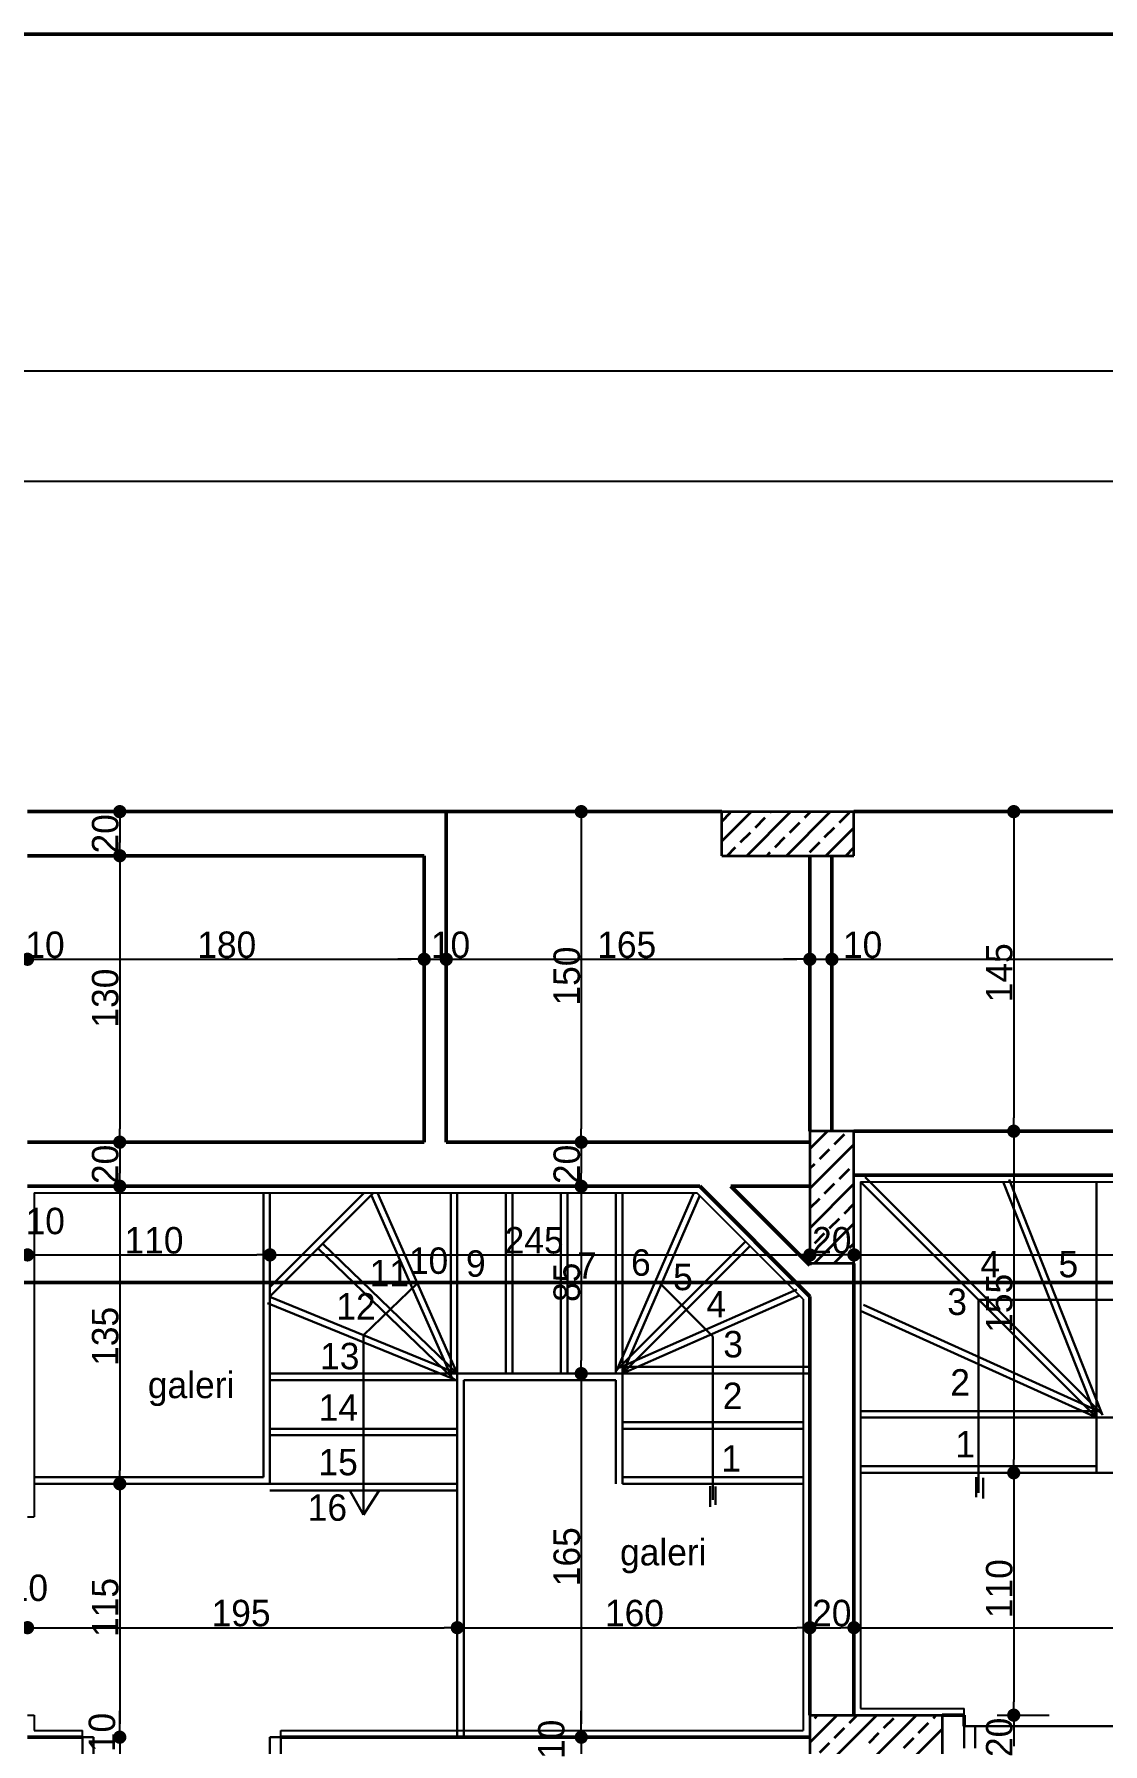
# Model space of a CAD drawing. Header units: millimetres. Extents: x 9537.41 to 9541.95, y -1431.78 to -1431.38.
# Drawn here: x 9539.5302 to 9539.6272, y -1431.5313 to -1431.3761 of the extents above; entities that cross this region are included whole.
import ezdxf

# ---------------------------------------------------------------- set-up
doc = ezdxf.new("R2010")
doc.units = ezdxf.units.MM
doc.linetypes.add('ACAD_ISO03W100', pattern=[30, 12, -18])
doc.linetypes.add('ACAD_ISO04W100', pattern=[30, 24, -3, 0, -3])
for name, color, linetype, lineweight in [('duvar', 214, 'Continuous', 50), ('kapı-pencere', 140, 'Continuous', 30), ('kesit', 3, 'Continuous', 50), ('kolon', 6, 'Continuous', 35), ('merdiven', 162, 'Continuous', 30), ('sıva', 203, 'Continuous', 25), ('yazı', 161, 'Continuous', 35), ('ölçü', 4, 'Continuous', 25)]:
    doc.layers.add(name, color=color, linetype=linetype, lineweight=lineweight)

msp = doc.modelspace()

# ---------------------------------------------------------------- linework, layer by layer
at = {"color": 0, "linetype": 'ByBlock', "lineweight": -2}
for p, q in [((9539.53796, -1431.44729), (9539.53796, -1431.44789)), ((9539.57984, -1431.44729), (9539.57984, -1431.44789)), ((9539.61909, -1431.44729), (9539.61909, -1431.44789)), ((9539.53796, -1431.45009), (9539.53796, -1431.44949)), ((9539.53796, -1431.45129), (9539.53796, -1431.45189)), ((9539.53019, -1431.46009), (9539.53079, -1431.46009)), ((9539.53019, -1431.46009), (9539.53079, -1431.46009)), ((9539.56499, -1431.46009), (9539.56439, -1431.46009)), ((9539.56499, -1431.46009), (9539.56439, -1431.46009)), ((9539.56819, -1431.46009), (9539.56879, -1431.46009)), ((9539.56819, -1431.46009), (9539.56879, -1431.46009)), ((9539.59999, -1431.46009), (9539.59939, -1431.46009)), ((9539.59999, -1431.46009), (9539.59939, -1431.46009)), ((9539.60319, -1431.46009), (9539.60379, -1431.46009)), ((9539.60319, -1431.46009), (9539.60379, -1431.46009)), ((9539.53796, -1431.47609), (9539.53796, -1431.47549)), ((9539.57984, -1431.47609), (9539.57984, -1431.47549)), ((9539.61909, -1431.47509), (9539.61909, -1431.47449)), ((9539.61909, -1431.47629), (9539.61909, -1431.47689)), ((9539.53796, -1431.47729), (9539.53796, -1431.47789)), ((9539.57984, -1431.47729), (9539.57984, -1431.47789)), ((9539.53796, -1431.48009), (9539.53796, -1431.47949)), ((9539.57984, -1431.48009), (9539.57984, -1431.47949)), ((9539.53796, -1431.48129), (9539.53796, -1431.48189)), ((9539.57984, -1431.48129), (9539.57984, -1431.48189)), ((9539.53019, -1431.48692), (9539.53079, -1431.48692)), ((9539.53019, -1431.48692), (9539.53079, -1431.48692)), ((9539.55099, -1431.48692), (9539.55039, -1431.48692)), ((9539.55219, -1431.48692), (9539.55279, -1431.48692)), ((9539.59999, -1431.48692), (9539.59939, -1431.48692)), ((9539.60119, -1431.48692), (9539.60179, -1431.48692)), ((9539.60399, -1431.48692), (9539.60339, -1431.48692)), ((9539.60519, -1431.48692), (9539.60579, -1431.48692)), ((9539.57984, -1431.49709), (9539.57984, -1431.49649)), ((9539.57984, -1431.49829), (9539.57984, -1431.49889)), ((9539.53796, -1431.50709), (9539.53796, -1431.50649)), ((9539.61909, -1431.50609), (9539.61909, -1431.50549)), ((9539.61909, -1431.50729), (9539.61909, -1431.50789)), ((9539.53796, -1431.50829), (9539.53796, -1431.50889)), ((9539.53019, -1431.52075), (9539.53079, -1431.52075)), ((9539.53019, -1431.52075), (9539.53079, -1431.52075)), ((9539.56799, -1431.52075), (9539.56739, -1431.52075)), ((9539.56919, -1431.52075), (9539.56979, -1431.52075)), ((9539.59999, -1431.52075), (9539.59939, -1431.52075)), ((9539.60119, -1431.52075), (9539.60179, -1431.52075)), ((9539.60399, -1431.52075), (9539.60339, -1431.52075)), ((9539.60519, -1431.52075), (9539.60579, -1431.52075)), ((9539.61909, -1431.52809), (9539.61909, -1431.52749)), ((9539.53796, -1431.53009), (9539.53796, -1431.52949)), ((9539.53796, -1431.53009), (9539.53796, -1431.52949)), ((9539.57984, -1431.53009), (9539.57984, -1431.52949)), ((9539.57984, -1431.53009), (9539.57984, -1431.52949)), ((9539.61909, -1431.52929), (9539.61909, -1431.52989))]:
    msp.add_line(p, q, dxfattribs=at)
at = {"color": 0, "linetype": 'ByBlock', "const_width": 0.0006}
for points in [[(9539.53796, -1431.44699, 1), (9539.53796, -1431.44639, 1)], [(9539.57984, -1431.44699, 1), (9539.57984, -1431.44639, 1)], [(9539.61909, -1431.44699, 1), (9539.61909, -1431.44639, 1)], [(9539.53796, -1431.45039, 1), (9539.53796, -1431.45099, 1)], [(9539.53796, -1431.45099, 1), (9539.53796, -1431.45039, 1)], [(9539.52989, -1431.46009, 1), (9539.52929, -1431.46009, 1)], [(9539.52989, -1431.46009, 1), (9539.52929, -1431.46009, 1)], [(9539.56529, -1431.46009, 1), (9539.56589, -1431.46009, 1)], [(9539.56529, -1431.46009, 1), (9539.56589, -1431.46009, 1)], [(9539.56789, -1431.46009, 1), (9539.56729, -1431.46009, 1)], [(9539.56789, -1431.46009, 1), (9539.56729, -1431.46009, 1)], [(9539.60029, -1431.46009, 1), (9539.60089, -1431.46009, 1)], [(9539.60029, -1431.46009, 1), (9539.60089, -1431.46009, 1)], [(9539.60289, -1431.46009, 1), (9539.60229, -1431.46009, 1)], [(9539.60289, -1431.46009, 1), (9539.60229, -1431.46009, 1)], [(9539.61909, -1431.47539, 1), (9539.61909, -1431.47599, 1)], [(9539.61909, -1431.47599, 1), (9539.61909, -1431.47539, 1)], [(9539.53796, -1431.47639, 1), (9539.53796, -1431.47699, 1)], [(9539.53796, -1431.47699, 1), (9539.53796, -1431.47639, 1)], [(9539.57984, -1431.47639, 1), (9539.57984, -1431.47699, 1)], [(9539.57984, -1431.47699, 1), (9539.57984, -1431.47639, 1)], [(9539.53796, -1431.48039, 1), (9539.53796, -1431.48099, 1)], [(9539.53796, -1431.48099, 1), (9539.53796, -1431.48039, 1)], [(9539.57984, -1431.48039, 1), (9539.57984, -1431.48099, 1)], [(9539.57984, -1431.48099, 1), (9539.57984, -1431.48039, 1)], [(9539.52989, -1431.48692, 1), (9539.52929, -1431.48692, 1)], [(9539.52989, -1431.48692, 1), (9539.52929, -1431.48692, 1)], [(9539.55129, -1431.48692, 1), (9539.55189, -1431.48692, 1)], [(9539.55189, -1431.48692, 1), (9539.55129, -1431.48692, 1)], [(9539.60029, -1431.48692, 1), (9539.60089, -1431.48692, 1)], [(9539.60089, -1431.48692, 1), (9539.60029, -1431.48692, 1)], [(9539.60429, -1431.48692, 1), (9539.60489, -1431.48692, 1)], [(9539.60489, -1431.48692, 1), (9539.60429, -1431.48692, 1)], [(9539.57984, -1431.49739, 1), (9539.57984, -1431.49799, 1)], [(9539.57984, -1431.49799, 1), (9539.57984, -1431.49739, 1)], [(9539.61909, -1431.50639, 1), (9539.61909, -1431.50699, 1)], [(9539.61909, -1431.50699, 1), (9539.61909, -1431.50639, 1)], [(9539.53796, -1431.50739, 1), (9539.53796, -1431.50799, 1)], [(9539.53796, -1431.50799, 1), (9539.53796, -1431.50739, 1)], [(9539.52989, -1431.52075, 1), (9539.52929, -1431.52075, 1)], [(9539.52989, -1431.52075, 1), (9539.52929, -1431.52075, 1)], [(9539.56829, -1431.52075, 1), (9539.56889, -1431.52075, 1)], [(9539.56889, -1431.52075, 1), (9539.56829, -1431.52075, 1)], [(9539.60029, -1431.52075, 1), (9539.60089, -1431.52075, 1)], [(9539.60089, -1431.52075, 1), (9539.60029, -1431.52075, 1)], [(9539.60429, -1431.52075, 1), (9539.60489, -1431.52075, 1)], [(9539.60489, -1431.52075, 1), (9539.60429, -1431.52075, 1)], [(9539.61909, -1431.52839, 1), (9539.61909, -1431.52899, 1)], [(9539.61909, -1431.52899, 1), (9539.61909, -1431.52839, 1)], [(9539.53796, -1431.53039, 1), (9539.53796, -1431.53099, 1)], [(9539.53796, -1431.53039, 1), (9539.53796, -1431.53099, 1)], [(9539.57984, -1431.53039, 1), (9539.57984, -1431.53099, 1)], [(9539.57984, -1431.53039, 1), (9539.57984, -1431.53099, 1)]]:
    msp.add_lwpolyline(points, format="xyb", close=True, dxfattribs=at)
at = {"layer": 'duvar'}
for p, q in [((9539.32395, -1431.37613), (9539.96039, -1431.37613)), ((9539.52959, -1431.44669), (9539.59259, -1431.44669)), ((9539.56759, -1431.44669), (9539.56759, -1431.47669)), ((9539.60459, -1431.44669), (9539.64159, -1431.44669)), ((9539.52959, -1431.45069), (9539.56559, -1431.45069)), ((9539.56559, -1431.45069), (9539.56559, -1431.47669)), ((9539.60059, -1431.45069), (9539.60059, -1431.47569)), ((9539.60259, -1431.45069), (9539.60259, -1431.47569)), ((9539.52959, -1431.47669), (9539.56559, -1431.47669)), ((9539.56759, -1431.47669), (9539.60059, -1431.47669)), ((9539.60459, -1431.47569), (9539.63359, -1431.47569)), ((9539.60459, -1431.47969), (9539.63359, -1431.47969)), ((9539.52959, -1431.48069), (9539.59059, -1431.48069)), ((9539.60059, -1431.49069), (9539.59059, -1431.48069)), ((9539.60059, -1431.48786), (9539.59342, -1431.48069)), ((9539.59342, -1431.48069), (9539.60059, -1431.48069)), ((9539.60059, -1431.48769), (9539.60059, -1431.48786)), ((9539.60459, -1431.48769), (9539.60459, -1431.50769)), ((9539.60459, -1431.48769), (9539.60459, -1431.52869)), ((9539.60059, -1431.49069), (9539.60059, -1431.52869)), ((9539.60059, -1431.50269), (9539.60059, -1431.50769)), ((9539.61259, -1431.52869), (9539.61459, -1431.52869)), ((9539.61459, -1431.52969), (9539.61459, -1431.52869)), ((9539.52959, -1431.53069), (9539.53459, -1431.53069)), ((9539.55259, -1431.53069), (9539.60059, -1431.53069))]:
    msp.add_line(p, q, dxfattribs=at)
at = {"layer": 'kapı-pencere'}
for p, q in [((9539.61459, -1431.52969), (9539.61559, -1431.52969)), ((9539.61459, -1431.53169), (9539.61459, -1431.52969)), ((9539.61559, -1431.52969), (9539.61559, -1431.53169)), ((9539.61559, -1431.52969), (9539.63059, -1431.52969)), ((9539.53459, -1431.53069), (9539.53559, -1431.53069)), ((9539.53459, -1431.53269), (9539.53459, -1431.53069)), ((9539.53559, -1431.53069), (9539.53559, -1431.53269)), ((9539.55159, -1431.53069), (9539.55259, -1431.53069)), ((9539.55159, -1431.53269), (9539.55159, -1431.53069)), ((9539.55259, -1431.53069), (9539.55259, -1431.53269))]:
    msp.add_line(p, q, dxfattribs=at)
at = {"layer": 'kesit', "linetype": 'ACAD_ISO04W100'}
msp.add_line((9539.40787, -1431.48942), (9539.87715, -1431.48942), dxfattribs=at)
at = {"layer": 'kolon'}
for p, q in [((9539.59259, -1431.45069), (9539.59259, -1431.44669)), ((9539.59259, -1431.44669), (9539.60459, -1431.44669)), ((9539.59259, -1431.44937), (9539.59528, -1431.44669)), ((9539.59259, -1431.44758), (9539.59339, -1431.44678)), ((9539.59487, -1431.45069), (9539.59887, -1431.44669)), ((9539.59564, -1431.44812), (9539.59654, -1431.44723)), ((9539.59698, -1431.44678), (9539.59707, -1431.44669)), ((9539.59846, -1431.45069), (9539.60246, -1431.44669)), ((9539.59878, -1431.44857), (9539.59968, -1431.44768)), ((9539.60013, -1431.44723), (9539.60067, -1431.44669)), ((9539.60327, -1431.44768), (9539.60417, -1431.44678)), ((9539.60459, -1431.45069), (9539.60459, -1431.44669)), ((9539.59429, -1431.44947), (9539.59519, -1431.44857)), ((9539.59743, -1431.44992), (9539.59833, -1431.44902)), ((9539.60192, -1431.44902), (9539.60282, -1431.44812)), ((9539.60205, -1431.45069), (9539.60459, -1431.44815)), ((9539.59259, -1431.45069), (9539.60459, -1431.45069)), ((9539.59307, -1431.45069), (9539.59384, -1431.44992)), ((9539.59667, -1431.45069), (9539.59698, -1431.45037)), ((9539.60058, -1431.45037), (9539.60148, -1431.44947)), ((9539.60385, -1431.45069), (9539.60459, -1431.44995)), ((9539.60459, -1431.47569), (9539.60059, -1431.47569)), ((9539.60059, -1431.47569), (9539.60059, -1431.48769)), ((9539.60059, -1431.47729), (9539.6022, -1431.47569)), ((9539.60059, -1431.48089), (9539.60459, -1431.47689)), ((9539.60282, -1431.47686), (9539.60372, -1431.47596)), ((9539.60459, -1431.48769), (9539.60459, -1431.47569)), ((9539.60059, -1431.47909), (9539.60103, -1431.47866)), ((9539.60148, -1431.47821), (9539.60237, -1431.47731)), ((9539.60327, -1431.48), (9539.60417, -1431.47911)), ((9539.60059, -1431.48448), (9539.60459, -1431.48048)), ((9539.60059, -1431.48268), (9539.60148, -1431.4818)), ((9539.60192, -1431.48135), (9539.60282, -1431.48045)), ((9539.60372, -1431.48315), (9539.60459, -1431.48227)), ((9539.60097, -1431.48769), (9539.60459, -1431.48407)), ((9539.60103, -1431.48584), (9539.60192, -1431.48494)), ((9539.60237, -1431.4845), (9539.60327, -1431.4836)), ((9539.60417, -1431.48629), (9539.60459, -1431.48587)), ((9539.60459, -1431.48769), (9539.60059, -1431.48769)), ((9539.60282, -1431.48764), (9539.60372, -1431.48674)), ((9539.60457, -1431.48769), (9539.60459, -1431.48766)), ((9539.60059, -1431.52869), (9539.60059, -1431.53269)), ((9539.60059, -1431.52869), (9539.61259, -1431.52869)), ((9539.60059, -1431.53118), (9539.60308, -1431.52869)), ((9539.60103, -1431.52895), (9539.60128, -1431.52869)), ((9539.60267, -1431.53269), (9539.60667, -1431.52869)), ((9539.60282, -1431.53074), (9539.60372, -1431.52985)), ((9539.60417, -1431.5294), (9539.60488, -1431.52869)), ((9539.60626, -1431.53269), (9539.61026, -1431.52869)), ((9539.60731, -1431.52985), (9539.60821, -1431.52895)), ((9539.60986, -1431.53269), (9539.61259, -1431.52995)), ((9539.61046, -1431.53029), (9539.61135, -1431.5294)), ((9539.6118, -1431.52895), (9539.61206, -1431.52869)), ((9539.61259, -1431.52869), (9539.61259, -1431.53269)), ((9539.60148, -1431.53209), (9539.60237, -1431.53119)), ((9539.60597, -1431.53119), (9539.60686, -1431.53029)), ((9539.60911, -1431.53164), (9539.61001, -1431.53074))]:
    msp.add_line(p, q, dxfattribs=at)
at = {"layer": 'merdiven'}
for p, q in [((9539.62659, -1431.50169), (9539.60519, -1431.48029)), ((9539.62659, -1431.50169), (9539.61812, -1431.48029)), ((9539.62659, -1431.48029), (9539.62659, -1431.50169)), ((9539.55099, -1431.48129), (9539.55099, -1431.50709)), ((9539.55159, -1431.48129), (9539.55159, -1431.50769)), ((9539.55159, -1431.49069), (9539.56099, -1431.48129)), ((9539.55159, -1431.48984), (9539.56014, -1431.48129)), ((9539.56859, -1431.49769), (9539.56136, -1431.48129)), ((9539.56859, -1431.48129), (9539.56859, -1431.49769)), ((9539.57359, -1431.48129), (9539.57359, -1431.49769)), ((9539.57859, -1431.48129), (9539.57859, -1431.49769)), ((9539.58359, -1431.48129), (9539.58359, -1431.49769)), ((9539.58359, -1431.49769), (9539.5906, -1431.48154)), ((9539.56859, -1431.49769), (9539.55638, -1431.4859)), ((9539.58359, -1431.49769), (9539.59517, -1431.48611)), ((9539.56497, -1431.48949), (9539.56009, -1431.49421)), ((9539.56497, -1431.48949), (9539.58697, -1431.48949)), ((9539.59179, -1431.49431), (9539.58697, -1431.48949)), ((9539.56859, -1431.49769), (9539.55159, -1431.49073)), ((9539.58359, -1431.49769), (9539.59965, -1431.4906)), ((9539.61589, -1431.50852), (9539.61589, -1431.49099)), ((9539.66729, -1431.49099), (9539.61589, -1431.49099)), ((9539.62659, -1431.50169), (9539.60519, -1431.492)), ((9539.56009, -1431.51052), (9539.56009, -1431.49421)), ((9539.59179, -1431.50915), (9539.59179, -1431.49431)), ((9539.55159, -1431.49769), (9539.56859, -1431.49769)), ((9539.56859, -1431.50769), (9539.56859, -1431.49769)), ((9539.56859, -1431.49769), (9539.58359, -1431.49769)), ((9539.56919, -1431.50769), (9539.56919, -1431.49829)), ((9539.56919, -1431.49829), (9539.58299, -1431.49829)), ((9539.58299, -1431.49829), (9539.58299, -1431.50769)), ((9539.58359, -1431.49769), (9539.60059, -1431.49769)), ((9539.58359, -1431.49769), (9539.58359, -1431.50769)), ((9539.60519, -1431.50169), (9539.62659, -1431.50169)), ((9539.62659, -1431.50169), (9539.64159, -1431.50169)), ((9539.62659, -1431.50169), (9539.62659, -1431.50669)), ((9539.55159, -1431.50269), (9539.56859, -1431.50269)), ((9539.58359, -1431.50269), (9539.59999, -1431.50269)), ((9539.60519, -1431.50609), (9539.62659, -1431.50609)), ((9539.60519, -1431.50669), (9539.62659, -1431.50669)), ((9539.62659, -1431.50669), (9539.64159, -1431.50669)), ((9539.55099, -1431.50709), (9539.53019, -1431.50709)), ((9539.55159, -1431.50769), (9539.53019, -1431.50769)), ((9539.55159, -1431.50769), (9539.56859, -1431.50769)), ((9539.56859, -1431.50769), (9539.56859, -1431.53069)), ((9539.56919, -1431.50769), (9539.56919, -1431.53069)), ((9539.58359, -1431.50769), (9539.59999, -1431.50769)), ((9539.59153, -1431.50791), (9539.59153, -1431.50977)), ((9539.59202, -1431.50794), (9539.59202, -1431.50961)), ((9539.61567, -1431.5071), (9539.61567, -1431.50892)), ((9539.61631, -1431.50716), (9539.61631, -1431.50904)), ((9539.56151, -1431.50829), (9539.55884, -1431.50829)), ((9539.55884, -1431.50829), (9539.56009, -1431.51052)), ((9539.56009, -1431.51052), (9539.56151, -1431.50829))]:
    msp.add_line(p, q, dxfattribs=at)
at = {"layer": 'merdiven', "linetype": 'ACAD_ISO03W100'}
for p, q in [((9539.62702, -1431.50127), (9539.60562, -1431.47987)), ((9539.62715, -1431.50147), (9539.61868, -1431.48007)), ((9539.56804, -1431.49793), (9539.56081, -1431.48153)), ((9539.56799, -1431.48129), (9539.56799, -1431.49769)), ((9539.57299, -1431.48129), (9539.57299, -1431.49769)), ((9539.57799, -1431.48129), (9539.57799, -1431.49769)), ((9539.58299, -1431.48129), (9539.58299, -1431.49769)), ((9539.58304, -1431.49745), (9539.59005, -1431.4813)), ((9539.56818, -1431.49812), (9539.55596, -1431.48634)), ((9539.58317, -1431.49727), (9539.59474, -1431.48569)), ((9539.58335, -1431.49714), (9539.59941, -1431.49005)), ((9539.56837, -1431.49824), (9539.55137, -1431.49129)), ((9539.62684, -1431.50114), (9539.60544, -1431.49145)), ((9539.58359, -1431.49709), (9539.60059, -1431.49709)), ((9539.55159, -1431.49829), (9539.56859, -1431.49829)), ((9539.60519, -1431.50109), (9539.62659, -1431.50109)), ((9539.55159, -1431.50329), (9539.56859, -1431.50329)), ((9539.58359, -1431.50209), (9539.59999, -1431.50209)), ((9539.58359, -1431.50709), (9539.59999, -1431.50709)), ((9539.55159, -1431.50829), (9539.56859, -1431.50829))]:
    msp.add_line(p, q, dxfattribs=at)
at = {"layer": 'sıva'}
for p, q in [((9539.60519, -1431.48029), (9539.60519, -1431.50769)), ((9539.60519, -1431.48029), (9539.63359, -1431.48029)), ((9539.60519, -1431.48029), (9539.60519, -1431.52809)), ((9539.53019, -1431.48129), (9539.53019, -1431.51069)), ((9539.53019, -1431.48129), (9539.56099, -1431.48129)), ((9539.56099, -1431.48129), (9539.59034, -1431.48129)), ((9539.59999, -1431.49094), (9539.59034, -1431.48129)), ((9539.59999, -1431.49094), (9539.59999, -1431.50769)), ((9539.59999, -1431.49094), (9539.59999, -1431.53009)), ((9539.52959, -1431.51069), (9539.53019, -1431.51069)), ((9539.60519, -1431.52809), (9539.61459, -1431.52809)), ((9539.61459, -1431.52869), (9539.61459, -1431.52809)), ((9539.52959, -1431.52869), (9539.53019, -1431.52869)), ((9539.53019, -1431.52869), (9539.53019, -1431.53009)), ((9539.53019, -1431.53009), (9539.53459, -1431.53009)), ((9539.53459, -1431.53069), (9539.53459, -1431.53009)), ((9539.55259, -1431.53009), (9539.59999, -1431.53009)), ((9539.55259, -1431.53069), (9539.55259, -1431.53009))]:
    msp.add_line(p, q, dxfattribs=at)
at = {"layer": 'ölçü'}
for p, q in [((9539.42959, -1431.40669), (9539.85359, -1431.40669)), ((9539.43079, -1431.40669), (9539.85239, -1431.40669)), ((9539.42959, -1431.41669), (9539.85359, -1431.41669)), ((9539.43079, -1431.41669), (9539.85239, -1431.41669)), ((9539.53496, -1431.44669), (9539.53476, -1431.44669)), ((9539.57684, -1431.44669), (9539.57664, -1431.44669)), ((9539.6195, -1431.44669), (9539.62229, -1431.44669)), ((9539.53796, -1431.44789), (9539.53796, -1431.44949)), ((9539.57984, -1431.44789), (9539.57984, -1431.47549)), ((9539.61909, -1431.44789), (9539.61909, -1431.47449)), ((9539.53496, -1431.45069), (9539.53476, -1431.45069)), ((9539.53496, -1431.45069), (9539.53476, -1431.45069)), ((9539.53796, -1431.45189), (9539.53796, -1431.47549)), ((9539.56559, -1431.45709), (9539.56559, -1431.45689)), ((9539.56559, -1431.45709), (9539.56559, -1431.45689)), ((9539.56759, -1431.45709), (9539.56759, -1431.45689)), ((9539.56759, -1431.45709), (9539.56759, -1431.45689)), ((9539.60059, -1431.45709), (9539.60059, -1431.45689)), ((9539.60059, -1431.45709), (9539.60059, -1431.45689)), ((9539.60259, -1431.45709), (9539.60259, -1431.45689)), ((9539.60259, -1431.45709), (9539.60259, -1431.45689)), ((9539.53079, -1431.46009), (9539.56439, -1431.46009)), ((9539.53079, -1431.46009), (9539.53199, -1431.46009)), ((9539.56439, -1431.46009), (9539.56319, -1431.46009)), ((9539.56559, -1431.46009), (9539.56759, -1431.46009)), ((9539.56879, -1431.46009), (9539.59939, -1431.46009)), ((9539.56879, -1431.46009), (9539.56999, -1431.46009)), ((9539.59939, -1431.46009), (9539.59819, -1431.46009)), ((9539.60059, -1431.46009), (9539.60259, -1431.46009)), ((9539.60379, -1431.46009), (9539.67939, -1431.46009)), ((9539.60379, -1431.46009), (9539.60499, -1431.46009)), ((9539.53496, -1431.47669), (9539.53476, -1431.47669)), ((9539.53496, -1431.47669), (9539.53476, -1431.47669)), ((9539.57684, -1431.47669), (9539.57664, -1431.47669)), ((9539.57684, -1431.47669), (9539.57664, -1431.47669)), ((9539.61909, -1431.47689), (9539.61909, -1431.50549)), ((9539.6195, -1431.47569), (9539.62229, -1431.47569)), ((9539.6195, -1431.47569), (9539.62229, -1431.47569)), ((9539.53796, -1431.47789), (9539.53796, -1431.47949)), ((9539.57984, -1431.47789), (9539.57984, -1431.47949)), ((9539.53496, -1431.48069), (9539.53476, -1431.48069)), ((9539.53496, -1431.48069), (9539.53476, -1431.48069)), ((9539.57684, -1431.48069), (9539.57664, -1431.48069)), ((9539.57684, -1431.48069), (9539.57664, -1431.48069)), ((9539.53796, -1431.48189), (9539.53796, -1431.50649)), ((9539.57984, -1431.48189), (9539.57984, -1431.49649)), ((9539.60059, -1431.48392), (9539.60059, -1431.48372)), ((9539.60059, -1431.48392), (9539.60059, -1431.48372)), ((9539.60459, -1431.48392), (9539.60459, -1431.48372)), ((9539.60459, -1431.48392), (9539.60459, -1431.48372)), ((9539.53079, -1431.48692), (9539.55039, -1431.48692)), ((9539.53079, -1431.48692), (9539.53199, -1431.48692)), ((9539.55279, -1431.48692), (9539.59939, -1431.48692)), ((9539.60179, -1431.48692), (9539.60339, -1431.48692)), ((9539.60579, -1431.48692), (9539.67739, -1431.48692)), ((9539.55159, -1431.48992), (9539.55159, -1431.49012)), ((9539.55159, -1431.48992), (9539.55159, -1431.49012)), ((9539.57684, -1431.49769), (9539.57664, -1431.49769)), ((9539.57684, -1431.49769), (9539.57664, -1431.49769)), ((9539.57984, -1431.49889), (9539.57984, -1431.52949)), ((9539.61609, -1431.50669), (9539.61589, -1431.50669)), ((9539.61609, -1431.50669), (9539.61589, -1431.50669)), ((9539.53496, -1431.50769), (9539.53476, -1431.50769)), ((9539.53496, -1431.50769), (9539.53476, -1431.50769)), ((9539.61909, -1431.50789), (9539.61909, -1431.52749)), ((9539.53796, -1431.50889), (9539.53796, -1431.52949)), ((9539.56859, -1431.51775), (9539.56859, -1431.51755)), ((9539.56859, -1431.51775), (9539.56859, -1431.51755)), ((9539.53079, -1431.52075), (9539.56739, -1431.52075)), ((9539.53079, -1431.52075), (9539.53199, -1431.52075)), ((9539.56979, -1431.52075), (9539.59939, -1431.52075)), ((9539.60179, -1431.52075), (9539.60339, -1431.52075)), ((9539.60579, -1431.52075), (9539.67739, -1431.52075)), ((9539.60059, -1431.52375), (9539.60059, -1431.52395)), ((9539.60059, -1431.52375), (9539.60059, -1431.52395)), ((9539.60459, -1431.52375), (9539.60459, -1431.52395)), ((9539.60459, -1431.52375), (9539.60459, -1431.52395)), ((9539.53796, -1431.52949), (9539.53796, -1431.52829)), ((9539.57984, -1431.52949), (9539.57984, -1431.52829)), ((9539.61759, -1431.52869), (9539.62229, -1431.52869)), ((9539.61759, -1431.52869), (9539.62229, -1431.52869)), ((9539.61909, -1431.52989), (9539.61909, -1431.53149)), ((9539.53496, -1431.53069), (9539.53476, -1431.53069)), ((9539.53496, -1431.53069), (9539.53476, -1431.53069)), ((9539.53796, -1431.53069), (9539.53796, -1431.53269)), ((9539.57684, -1431.53069), (9539.57664, -1431.53069)), ((9539.57684, -1431.53069), (9539.57664, -1431.53069)), ((9539.57984, -1431.53069), (9539.57984, -1431.53269))]:
    msp.add_line(p, q, dxfattribs=at)

# ---------------------------------------------------------------- texts
at = {"layer": 'yazı'}
for s, p in [('10', (9539.5642, -1431.48864)), ('9', (9539.56938, -1431.4889)), ('6', (9539.58436, -1431.48881)), ('11', (9539.56064, -1431.48977)), ('7', (9539.57946, -1431.48908)), ('5', (9539.58818, -1431.49012)), ('4', (9539.61607, -1431.48895)), ('5', (9539.62315, -1431.48895)), ('12', (9539.55761, -1431.49279)), ('4', (9539.5912, -1431.49259)), ('3', (9539.61306, -1431.49237)), ('3', (9539.59273, -1431.49622)), ('13', (9539.55614, -1431.4973)), ('galeri', (9539.54051, -1431.49992)), ('2', (9539.61333, -1431.49969)), ('2', (9539.59268, -1431.50091)), ('14', (9539.55601, -1431.50197)), ('1', (9539.61379, -1431.5053)), ('15', (9539.55599, -1431.50692)), ('1', (9539.59255, -1431.50659)), ('16', (9539.55502, -1431.51105)), ('galeri', (9539.58336, -1431.5151))]:
    msp.add_text(s, height=0.0024, dxfattribs=at).set_placement(p)
at = {"layer": 'ölçü'}
for s, p in [('20', (9539.53783, -1431.45049)), ('150', (9539.57972, -1431.46429)), ('145', (9539.61897, -1431.46399)), ('130', (9539.53783, -1431.46629)), ('20', (9539.53783, -1431.48049)), ('20', (9539.57972, -1431.48049)), ('85', (9539.57972, -1431.49119)), ('155', (9539.61897, -1431.49399)), ('135', (9539.53783, -1431.49699)), ('165', (9539.57972, -1431.51699)), ('110', (9539.61897, -1431.51989)), ('115', (9539.53783, -1431.52159)), ('10', (9539.53754, -1431.53205)), ('10', (9539.57832, -1431.53267)), ('20', (9539.61897, -1431.53249))]:
    msp.add_text(s, height=0.0024, rotation=90, dxfattribs=at).set_placement(p)
for s, p in [('10', (9539.52939, -1431.45997)), ('180', (9539.54499, -1431.45997)), ('10', (9539.56619, -1431.45997)), ('165', (9539.58129, -1431.45997)), ('10', (9539.60359, -1431.45997)), ('10', (9539.52941, -1431.48504)), ('110', (9539.53839, -1431.48679)), ('245', (9539.57289, -1431.48679)), ('20', (9539.60079, -1431.48679)), ('10', (9539.52788, -1431.51833)), ('195', (9539.54629, -1431.52062)), ('160', (9539.58199, -1431.52062)), ('20', (9539.60079, -1431.52062))]:
    msp.add_text(s, height=0.0024, dxfattribs=at).set_placement(p)

doc.saveas('drawing.dxf')
